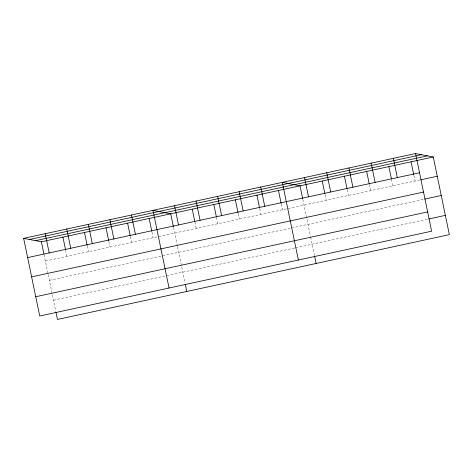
<?xml version="1.0" encoding="UTF-8"?>
<svg xmlns="http://www.w3.org/2000/svg" width="473" height="473" viewBox="0 0 473 473"><rect width="100%" height="100%" fill="white"/><g stroke="black" fill="none" stroke-linecap="round" stroke-linejoin="round"><path stroke-width="0.35" stroke-dasharray="2.37 1.77" d="M45.361 261.049L420.065 179.965M49.352 280.318L290.759 228.081M291.474 227.927L424.056 199.239M53.461 300.178L294.868 247.941M295.59 247.781L428.166 219.094M413.869 175.347L415.046 181.047M391.514 179.438L392.838 185.854M369.307 184.245L370.631 190.66M347.247 189.762L348.424 195.467M325.04 194.569L326.216 200.274M302.832 199.375L310.501 236.405M310.643 237.115L314.48 255.627M281.275 204.04L282.458 209.74M259.724 208.705L260.901 214.405M238.167 213.364L239.35 219.07M216.463 217.32L217.793 223.735M194.911 221.985L196.242 228.4M173.502 227.359L177.345 245.913M177.493 246.622L185.008 282.901M151.951 232.024L153.134 237.724M130.394 236.689L131.577 242.389M108.843 241.354L110.02 247.054M87.286 246.019L88.469 251.719M65.587 249.969L66.912 256.384M44.03 254.634L48.021 273.897M48.169 274.612L55.826 311.601"/><path stroke-width="0.71" d="M415.548 153.548L431.624 231.196L39.732 315.999L23.65 238.357L415.548 153.548L433.268 157.001L449.35 234.643L57.452 319.452L55.974 312.31M29.497 239.492L421.396 154.689M35.522 240.662L427.421 155.859M23.65 238.357L41.376 241.804L433.268 157.001M27.635 257.602L419.533 172.793M420.781 179.811L437.253 176.246M31.626 276.871L423.524 192.068M424.772 199.08L441.244 195.515M35.741 296.731L427.633 211.928M428.881 218.94L445.359 215.375M411.061 161.801L413.721 174.632M393.341 158.354L397.326 177.6M388.853 166.608L391.366 178.729M371.134 163.161L375.119 182.407M366.646 171.415L369.159 183.53M348.926 167.968L352.911 187.213M344.439 176.222L347.099 189.052M326.719 172.775L330.704 192.02M322.231 181.023L324.892 193.853M304.511 177.576L308.497 196.821M302.685 198.66L300.024 185.83L282.298 182.383L298.38 260.032M314.628 256.342L316.106 263.479M278.473 190.495L281.128 203.325M260.747 187.048L264.732 206.293M256.916 195.16L259.576 207.99M239.19 191.713L243.175 210.958M235.365 199.825L238.02 212.655M217.639 196.378L221.624 215.623M213.808 204.49L216.321 216.604M196.082 201.043L200.067 220.288M192.257 209.155L194.764 221.269M174.531 205.702L178.516 224.953M173.355 226.65L170.7 213.814L152.974 210.367L169.056 288.016M185.304 284.326L186.782 291.463M149.143 218.479L151.803 231.309M131.423 215.032L135.408 234.277M127.592 223.144L130.246 235.974M109.866 219.697L113.851 238.942M106.035 227.809L108.695 240.639M88.315 224.362L92.3 243.607M84.484 232.474L87.138 245.304M66.758 229.027L70.743 248.272M62.927 237.139L65.44 249.253M45.207 233.692L49.192 252.937M41.376 241.804L43.883 253.918"/></g></svg>
